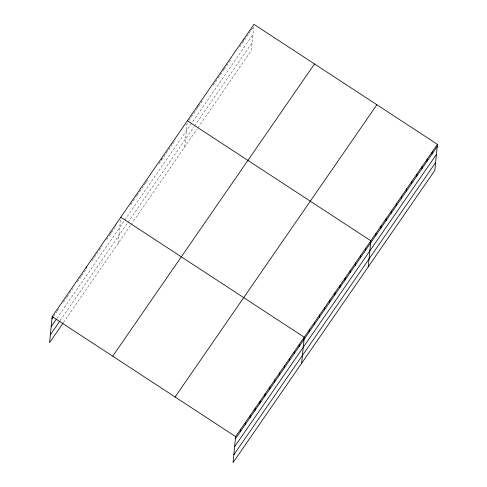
<?xml version="1.0" encoding="UTF-8"?>
<svg xmlns="http://www.w3.org/2000/svg" width="487" height="487" viewBox="0 0 487 487"><rect width="100%" height="100%" fill="white"/><g stroke="black" fill="none" stroke-linecap="round" stroke-linejoin="round"><path stroke-width="0.37" stroke-dasharray="2.44 1.83" d="M110.756 233.65L110.975 231.422M115.656 226.552L115.882 224.33M118.177 243.293L120.49 220.112M136.147 194.977L135.928 197.198L145.741 182.984M161.538 160.107L161.757 157.885M172.002 143.044L171.783 145.272L175.624 139.708M184.774 146.849L187.148 123.016L185.87 124.873M197.619 105.953L197.393 108.181L202.519 100.76M223.229 68.862L223.009 71.084L231.544 58.72M243.5 41.413L243.719 39.185M53.582 316.453L56.845 311.723M57.253 311.132L58.89 308.764M63.383 302.257L66.646 297.527M67.06 296.936L71.552 290.429M71.96 289.838L72.776 288.657M77.269 282.15L81.353 276.232M81.761 275.642L86.254 269.134M91.97 260.855L102.179 246.069M106.671 239.567L114.841 227.733M130.802 204.619L135.496 197.819M146.173 182.363L148.304 179.271M158.975 163.815L171.357 145.887M188.859 120.545L196.967 108.796M213.19 85.304L222.583 71.705M239.659 46.977L248.62 33.993M249.046 33.378L253.745 26.578L251.365 50.411L197.576 128.306M56.882 318.407L252.96 34.443M60.157 320.592L127.503 223.064M127.929 222.443L194.094 126.62M194.52 126.005L252.15 42.546M63.45 322.546L130.559 225.365M130.985 224.744L197.15 128.921"/><path stroke-width="0.73" d="M437.429 144.347L235.635 436.589L233.036 462.65L434.83 170.407L437.429 144.347L253.964 24.35L52.17 316.593L49.571 342.653L63.042 323.137M86.327 268.398L86.473 266.913M240.316 431.719L240.535 429.491M245.217 424.621L245.436 422.393M250.117 417.523L250.336 415.295M255.018 410.425L255.237 408.197M259.918 403.327L260.137 401.099M264.818 396.229L265.038 394.007M269.719 389.131L269.944 386.909M274.619 382.033L274.845 379.811M279.52 374.941L279.745 372.713M284.42 367.843L284.645 365.615M289.321 360.745L289.546 358.517M294.221 353.647L294.446 351.419M299.121 346.549L299.347 344.321M301.648 363.29L304.247 337.223L120.782 217.232M309.148 332.031L309.367 329.809M314.267 324.616L314.492 322.388M319.393 317.195L319.612 314.973M324.512 309.781L324.738 307.553M329.638 302.36L329.857 300.132M334.758 294.939L334.983 292.717M339.883 287.525L340.103 285.297M345.003 280.104L345.228 277.876M350.129 272.683L350.348 270.462M355.248 265.269L355.473 263.041M360.374 257.848L360.593 255.62M365.493 250.428L365.719 248.206M368.239 266.846L370.838 240.785L187.373 120.788M375.739 235.592L375.964 233.37M380.864 228.172L381.084 225.95M385.984 220.757L386.209 218.529M391.11 213.336L391.329 211.115M396.229 205.922L396.455 203.694M401.355 198.501L401.574 196.273M406.475 191.081L406.7 188.859M411.6 183.666L411.819 181.438M416.72 176.245L416.945 174.017M421.845 168.825L422.065 166.603M426.965 161.41L427.19 159.182M432.091 153.989L432.31 151.761M51.945 318.821L53.174 317.043M51.159 326.686L56.06 319.588M50.35 334.788L59.743 321.183M112.71 356.192L314.511 63.949M175.095 396.99L376.889 104.748M235.416 438.811L437.21 146.569M234.631 446.682L436.425 154.44M233.821 454.785L435.615 162.542M52.17 316.593L235.635 436.589"/></g></svg>
